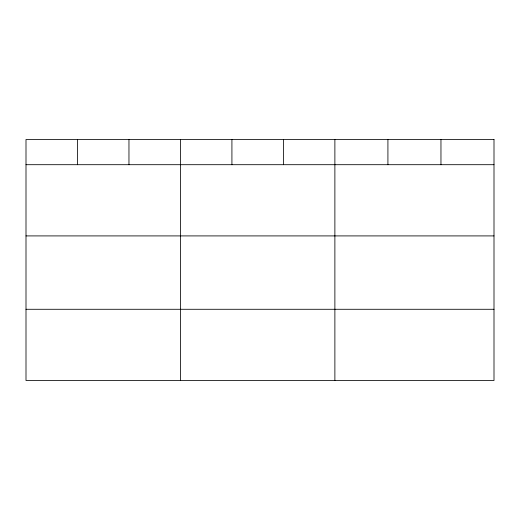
<?xml version="1.0" encoding="UTF-8"?>
<svg xmlns="http://www.w3.org/2000/svg" width="520" height="520" viewBox="0 0 520 520"><rect width="100%" height="100%" fill="white"/><g stroke="black" fill="none" stroke-linecap="round" stroke-linejoin="round"><path stroke-width="0.78" d="M26 164.697L494 164.697M26 235.911L494 235.911M26 309.283L494 309.283M440.96 139.503L440.96 164.697M387.92 139.503L387.92 164.697M334.88 139.503L334.88 380.497M283.4 139.503L283.4 164.697M231.92 139.503L231.92 164.697M180.44 139.503L180.44 380.497M128.96 139.503L128.96 164.697M77.48 139.503L77.48 164.697M494 139.503L26 139.503L26 380.497L494 380.497L494 139.503"/></g></svg>
